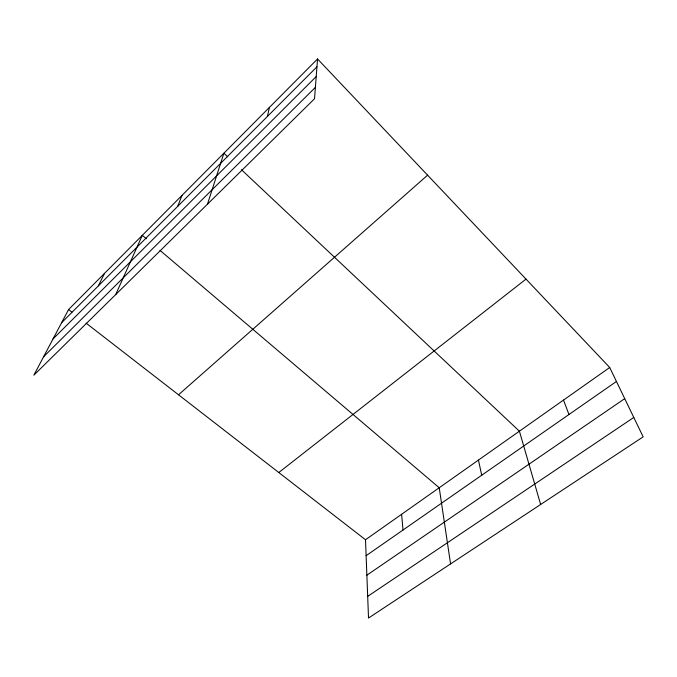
<?xml version="1.0" encoding="UTF-8"?>
<svg xmlns="http://www.w3.org/2000/svg" width="677" height="677" viewBox="0 0 677 677"><rect width="100%" height="100%" fill="white"/><g stroke="black" fill="none" stroke-linecap="round" stroke-linejoin="round"><path stroke-width="1.02" d="M317.547 58.958L314.526 98.74L33.85 375.193L68.572 309.55L317.547 58.958L609.706 367.493L643.15 436.86L368.516 618.042L365.504 539.755L86.081 323.115M267.398 116.461L269.404 107.415M207.475 204.183L223.892 153.222L227.709 156.81M177.704 206.35L182.045 195.34M115.682 294.597L142.314 235.334L146.334 238.744M98.36 285.88L104.537 273.356M61.615 322.709L316.954 66.795M53.034 338.932L316.218 76.543M43.607 356.745L315.389 87.375M178.516 394.784L427.593 175.174M278.78 472.521L526.012 279.11M365.504 539.755L609.706 367.493M366.113 555.707L616.442 381.464M366.866 575.196L624.727 398.643M367.687 596.361L633.79 417.447M68.572 309.55L71.906 312.131M159.992 250.363L439.221 487.753L450.569 563.907M241.435 169.715L519.403 431.19L540.644 504.483M563.509 400.082L568.976 414.502M478.453 460.081L481.711 475.246M401.605 514.292L403.027 530.015"/></g></svg>
